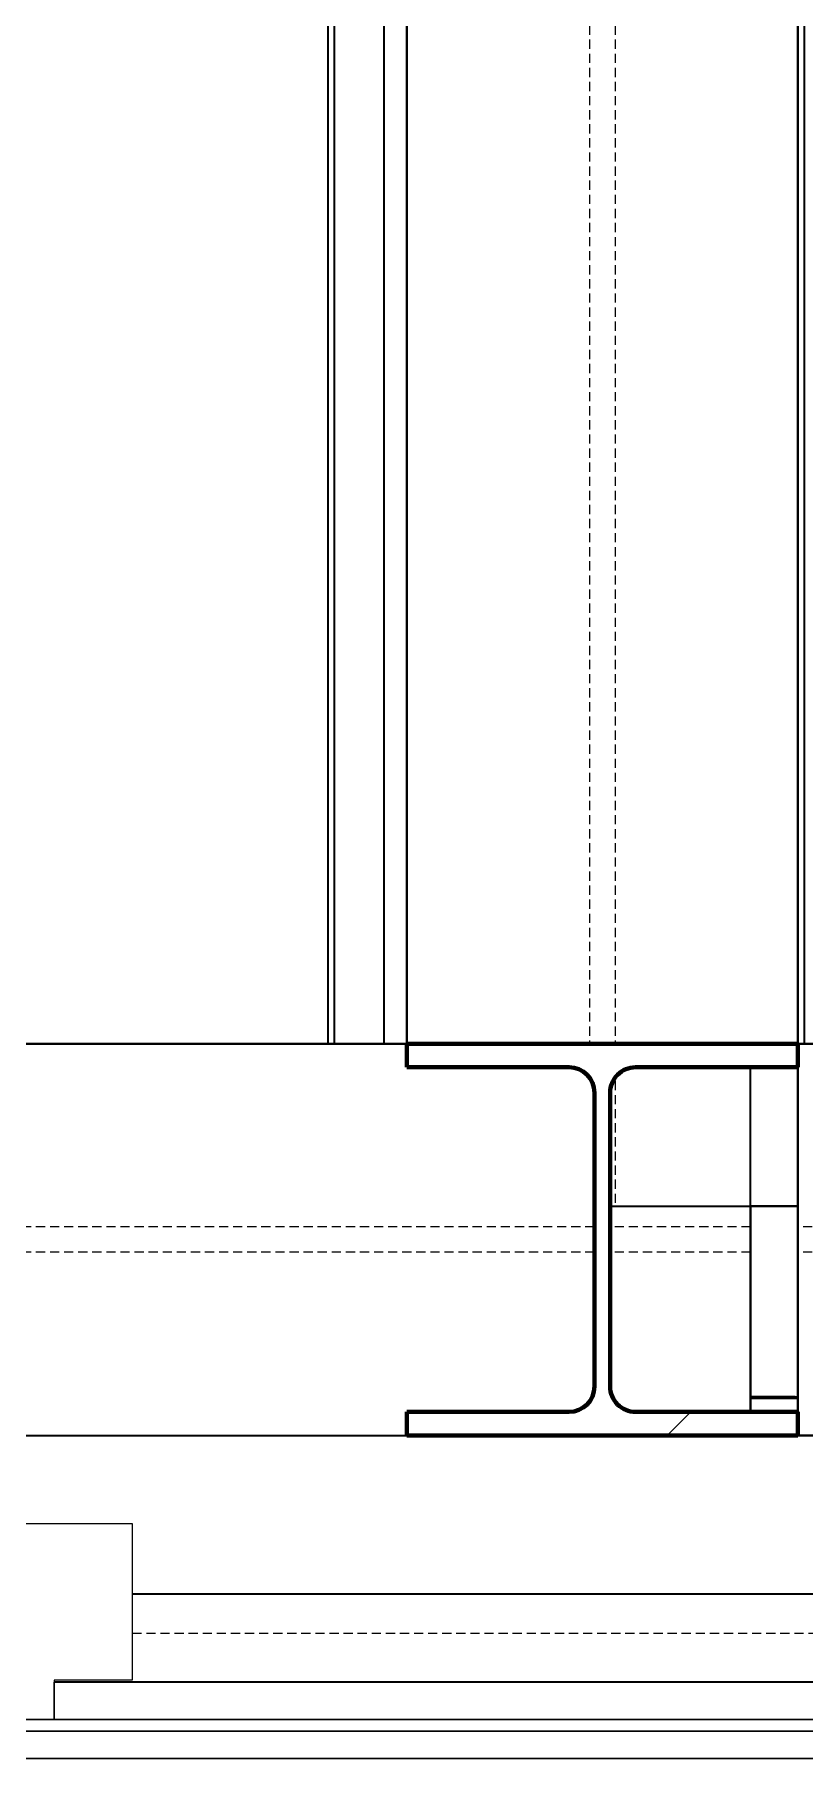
# Model space of a CAD drawing. Header units: millimetres. Extents: x -915437 to -840849, y -5243 to 29956.
# Drawn here: x -853137 to -852744, y 12687 to 13567 of the extents above; entities that cross this region are included whole.
import ezdxf

# ---------------------------------------------------------------- set-up
doc = ezdxf.new("R2010")
doc.units = ezdxf.units.MM
doc.linetypes.add('DPA_Hidden 100', pattern=[7.2, 4.7, -2.5])
for name, color, linetype, lineweight in [('A-GENM', 1, 'Continuous', 9), ('A-GLAZ-CURT', 2, 'Continuous', 9), ('A-GLAZ-CWMG', 2, 'Continuous', 35), ('A-ROOF', 2, 'Continuous', 35), ('I-WALL-E', 2, 'Continuous', 35), ('S-BEAM', 2, 'Continuous', 35), ('S-COLS', 6, 'Continuous', 70), ('S-COLS-E', 2, 'Continuous', 35)]:
    doc.layers.add(name, color=color, linetype=linetype, lineweight=lineweight)

# ---------------------------------------------------------------- blocks, each defined once
blk = doc.blocks.new('System Panel - DPA-AR_SP_Glass Panel 19mm-17713060-4211-01 ENLARGED ENTRANCE 1 GROUND LEVEL - REFLECTED CEILING PLAN')
at = {"layer": 'A-GLAZ-CURT'}
for p, q in [((-400.125, -9.5), (-400.125, 9.5)), ((-400.125, 9.5), (400.125, 9.5)), ((400.125, 9.5), (400.125, -9.5)), ((400.125, -9.5), (-400.125, -9.5))]:
    blk.add_line(p, q, dxfattribs=at)
blk = doc.blocks.new('H-Wide Flange-Column - H200x200x49_9-V67-4211-01 ENLARGED ENTRANCE 1 GROUND LEVEL - REFLECTED CEILING PLAN')
at = {"layer": 'S-COLS-E', "lineweight": 9}
h = blk.add_hatch(dxfattribs=at)
h.set_pattern_fill('FP_16', color=256, style=0, pattern_type=2)
h.set_pattern_definition([(225, (-852847.2, 12952.02), (251.44717, -251.44717), []), (225, (-852847.2, 12571.02), (251.44717, -251.44717), [])])
h.paths.add_polyline_path([(100, 100), (-100, 100), (-100, 88), (-17, 88), (-7.81, 84.19), (-4, 75), (-4, -75), (-7.81, -84.19), (-17, -88), (-100, -88), (-100, -100), (100, -100), (100, -88), (17, -88), (7.81, -84.19), (4, -75), (4, 75), (7.81, 84.19), (17, 88), (100, 88)])
at = {"layer": 'S-COLS'}
for p, q in [((-100, 100), (100, 100)), ((-100, 88), (-100, 100)), ((100, 100), (100, 88)), ((-17, 88), (-100, 88)), ((100, 88), (17, 88)), ((-4, -75), (-4, 75)), ((4, 75), (4, -75)), ((-100, -100), (-100, -88)), ((-100, -88), (-17, -88)), ((17, -88), (100, -88)), ((100, -88), (100, -100)), ((100, -100), (-100, -100))]:
    blk.add_line(p, q, dxfattribs=at)
for centre, start, end in [((-17, 75), 360, 90), ((17, 75), 90, 180), ((-17, -75), 270, 0), ((17, -75), 180, 270)]:
    blk.add_arc(centre, 13, start, end, dxfattribs=at)
blk = doc.blocks.new('H-Wide Flange Beams - H200x200x49_9-17713024-4211-01 ENLARGED ENTRANCE 1 GROUND LEVEL - REFLECTED CEILING PLAN')
at = {"layer": 'S-BEAM'}
for p, q in [((-596.1, 100), (-1196, 100)), ((-1196, 100), (-596.1, 100)), ((-1196, 100), (-596.1, 100)), ((-1196, 100), (1291, 100)), ((-1279, -4), (-1279, -100)), ((-1279, -100), (-1279, -75.81)), ((-1279, -75.81), (-1279, -100)), ((-1279, -100), (-1279, -75.81)), ((-1279, -100), (1291, -100)), ((-1279, -100), (1291, -100)), ((-1279, -100), (1291, -100)), ((-1279, -100), (1291, -100))]:
    blk.add_line(p, q, dxfattribs=at)
at = {"layer": 'S-BEAM', "linetype": 'DPA_Hidden 100', "lineweight": 9}
blk.add_line((-1214.96, -6.5), (-1279, -6.5), dxfattribs=at)
blk = doc.blocks.new('DPA_SQ_50x50x3_2 - SQ 50X50X3_2-17713026-4211-01 ENLARGED ENTRANCE 1 GROUND LEVEL - REFLECTED CEILING PLAN')
at = {"layer": 'S-BEAM'}
blk.add_line((1091.99, 25), (-1400.75, 25), dxfattribs=at)
blk = doc.blocks.new('H-Wide Flange Beams - H200x200x49_9-17713027-4211-01 ENLARGED ENTRANCE 1 GROUND LEVEL - REFLECTED CEILING PLAN')
at = {"layer": 'S-BEAM'}
for p, q in [((-1196, 100), (-1196, -100)), ((-1196, -100), (-1196, 100)), ((-1196, 100), (-1196, 17)), ((-1196, 17), (-1196, 100)), ((1304, 100), (-1196, 100)), ((-1196, 100), (1304, 100)), ((-1196, 100), (1304, 100)), ((-1196, 100), (1304, 100)), ((-1196, 17), (-1196, 4.44)), ((-1196, 4.44), (-1196, 17)), ((-1196, -17), (-1196, -4.44)), ((-1196, -4.44), (-1196, -17)), ((-1196, -100), (-1196, -17)), ((-1196, -17), (-1196, -100)), ((-1196, -100), (1304, -100)), ((-1196, -100), (1304, -100)), ((-1196, -100), (1304, -100)), ((-1196, -100), (1304, -100))]:
    blk.add_line(p, q, dxfattribs=at)
at = {"layer": 'S-BEAM', "linetype": 'DPA_Hidden 100', "lineweight": 9}
for p, q in [((1304, 6.5), (-1196, 6.5)), ((1304, -6.5), (-1196, -6.5))]:
    blk.add_line(p, q, dxfattribs=at)
blk = doc.blocks.new('Rectangular Mullion - DPA_AR_Glass Lift Rev B-17712988-4211-01 ENLARGED ENTRANCE 1 GROUND LEVEL - REFLECTED CEILING PLAN')
at = {"layer": 'A-GLAZ-CWMG', "lineweight": 9}
for p, q in [((50, 90.5), (-50, 90.5)), ((-50, 90.5), (-50, 10.5)), ((50, 10.5), (50, 90.5)), ((-50, 10.5), (-10, 10.5)), ((-10, 10.5), (-10, -9.5)), ((10, -9.5), (10, 10.5)), ((10, 10.5), (50, 10.5)), ((-10, -9.5), (10, -9.5))]:
    blk.add_line(p, q, dxfattribs=at)
blk = doc.blocks.new('DPA_SQ_50x50x3_2 - SQ 50X50X3_2-17713030-4211-01 ENLARGED ENTRANCE 1 GROUND LEVEL - REFLECTED CEILING PLAN')
at = {"layer": 'S-BEAM'}
for p, q in [((1588.48, -0.81), (1588.48, -23.5)), ((1588.48, -23.5), (1588.48, -0.81)), ((1588.48, -21.8), (1588.48, -0.81)), ((1588.48, -0.81), (1588.48, -21.8)), ((-1292.74, -25), (1588.48, -25)), ((1588.48, -23.5), (1588.48, -24.95))]:
    blk.add_line(p, q, dxfattribs=at)
blk = doc.blocks.new('L03_Flashing_8 - L03_Flashing_3-17719351-4211-01 ENLARGED ENTRANCE 1 GROUND LEVEL - REFLECTED CEILING PLAN')
at = {"layer": 'A-ROOF'}
for p, q in [((1191651.73, 575761.33), (1191651.73, 572899.34)), ((1191651.73, 572984.83), (1191651.73, 575680.84)), ((1191411.46, 573680.24), (1191411.46, 573080.34)), ((1191414.7, 573680.24), (1191414.7, 573080.34)), ((1191440.26, 573080.34), (1191440.26, 573680.24)), ((1191651.73, 572949.73), (1191651.73, 572971.71)), ((1191651.73, 572899.34), (1191627.54, 572899.34)), ((1191627.54, 572899.34), (1191651.73, 572899.34))]:
    blk.add_line(p, q, dxfattribs=at)
blk = doc.blocks.new('Structural Framing 33 - Structural Framing 1-17719402-4211-01 ENLARGED ENTRANCE 1 GROUND LEVEL - REFLECTED CEILING PLAN')
at = {"layer": 'S-BEAM'}
for p, q in [((1191651.73, 572819.1), (1191627.54, 572819.1)), ((1191651.73, 572819.1), (1191627.54, 572819.1)), ((1191962.22, 572719.1), (1191311.48, 572719.1))]:
    blk.add_line(p, q, dxfattribs=at)
blk = doc.blocks.new('Structural Framing 35 - Structural Framing 1-17719428-4211-01 ENLARGED ENTRANCE 1 GROUND LEVEL - REFLECTED CEILING PLAN')
at = {"layer": 'S-BEAM'}
for p in [(1191627.54, 572899.72), (1191651.73, 572899.73)]:
    blk.add_line(p, (1191646.77, 572899.72), dxfattribs=at)
blk = doc.blocks.new('H-Wide Flange Beams - H200x200x49_9-17713034-4211-01 ENLARGED ENTRANCE 1 GROUND LEVEL - REFLECTED CEILING PLAN')
at = {"layer": 'S-BEAM'}
for p, q in [((-871.98, 100), (-871.98, -100)), ((-871.98, -100), (-871.98, 100)), ((-871.98, 100), (-871.98, 17)), ((-871.98, 17), (-871.98, 100)), ((-461.48, 100), (-871.98, 100)), ((-871.98, 100), (-461.48, 100)), ((-871.98, 100), (-461.48, 100)), ((-871.98, 100), (-461.48, 100)), ((-871.98, 17), (-871.98, 4.44)), ((-871.98, 4.44), (-871.98, 17)), ((-871.98, -17), (-871.98, -4.44)), ((-871.98, -4.44), (-871.98, -17)), ((-871.98, -100), (-871.98, -17)), ((-871.98, -17), (-871.98, -100)), ((-871.98, -100), (-461.48, -100)), ((-871.98, -100), (-461.48, -100)), ((-871.98, -100), (-461.48, -100)), ((-871.98, -100), (-461.48, -100))]:
    blk.add_line(p, q, dxfattribs=at)
at = {"layer": 'S-BEAM', "linetype": 'DPA_Hidden 100', "lineweight": 9}
for p, q in [((-461.48, 6.5), (-871.98, 6.5)), ((-461.48, -6.5), (-871.98, -6.5))]:
    blk.add_line(p, q, dxfattribs=at)
blk = doc.blocks.new('DPA_SQ_50x50x3_2 - SQ 50X50X3_2-V70-4211-01 ENLARGED ENTRANCE 1 GROUND LEVEL - REFLECTED CEILING PLAN')
at = {"layer": 'S-BEAM'}
blk.add_line((-1408.25, -25), (1088.99, -25), dxfattribs=at)
blk = doc.blocks.new('DPA_SQ_50x50x3_2 - SQ 50X50X3_2-V72-4211-01 ENLARGED ENTRANCE 1 GROUND LEVEL - REFLECTED CEILING PLAN')
at = {"layer": 'S-BEAM'}
blk.add_line((-1272.74, -25), (1588.48, -25), dxfattribs=at)
blk = doc.blocks.new('H-Wide Flange Beams - H200x200x49_9-17713035-4211-01 ENLARGED ENTRANCE 1 GROUND LEVEL - REFLECTED CEILING PLAN')
at = {"layer": 'S-BEAM'}
for p, q in [((2537.88, 100), (-660.5, 100)), ((-660.5, 100), (2537.88, 100)), ((-660.5, 100), (2537.88, 100)), ((-660.5, 100), (2537.88, 100)), ((-660.5, -100), (2537.88, -100)), ((-660.5, -100), (2537.88, -100)), ((-660.5, -100), (2537.88, -100)), ((-660.5, -100), (2537.88, -100))]:
    blk.add_line(p, q, dxfattribs=at)
at = {"layer": 'S-BEAM', "linetype": 'DPA_Hidden 100', "lineweight": 9}
for p, q in [((2534.5, 6.5), (-660.5, 6.5)), ((2534.5, -6.5), (-660.5, -6.5))]:
    blk.add_line(p, q, dxfattribs=at)
blk = doc.blocks.new('H-Wide Flange Beams - H200x200x49_9-17713036-4211-01 ENLARGED ENTRANCE 1 GROUND LEVEL - REFLECTED CEILING PLAN')
at = {"layer": 'S-BEAM'}
for p, q in [((-736.5, 100), (2537.88, 100)), ((2362.07, 100), (1177.07, 100)), ((1177.07, 100), (2362.07, 100)), ((1177.07, 100), (2362.07, 100)), ((2537.88, -88), (2537.88, 88)), ((2537.88, 17), (2537.88, 4.44)), ((2537.88, 4.44), (2537.88, 17)), ((2537.88, 17), (2537.88, -88)), ((2537.88, -17), (2537.88, -4.44)), ((2537.88, -4.44), (2537.88, -17)), ((2537.88, -88), (2537.88, -17)), ((2537.88, -17), (2537.88, -88)), ((-736.5, -100), (2537.88, -100)), ((-736.5, -100), (2537.88, -100)), ((-736.5, -100), (2537.88, -100)), ((-736.5, -100), (2537.88, -100))]:
    blk.add_line(p, q, dxfattribs=at)
at = {"layer": 'S-BEAM', "linetype": 'DPA_Hidden 100', "lineweight": 9}
for p, q in [((2537.88, 6.5), (2466.07, 6.5)), ((2537.88, -6.5), (2466.07, -6.5))]:
    blk.add_line(p, q, dxfattribs=at)
blk = doc.blocks.new('DPA_SQ_50x50x3_2 - SQ 50X50X3_2-V78-4211-01 ENLARGED ENTRANCE 1 GROUND LEVEL - REFLECTED CEILING PLAN')
at = {"layer": 'S-BEAM'}
blk.add_line((1688.49, 25), (897.74, 25), dxfattribs=at)
at = {"layer": 'S-BEAM', "linetype": 'DPA_Hidden 100', "lineweight": 9}
blk.add_line((937.74, 0), (1688.49, 0), dxfattribs=at)

msp = doc.modelspace()

# ---------------------------------------------------------------- linework, layer by layer
at = {"layer": 'A-GENM'}
for p, q in [((-852317.69, 12707.02), (-856397.19, 12707.02)), ((-856397.19, 12707.02), (-852317.69, 12707.02)), ((-852311.69, 12701.02), (-854355.54, 12701.02)), ((-854355.54, 12701.02), (-852311.69, 12701.02)), ((-852297.69, 12687.02), (-854355.54, 12687.02)), ((-854355.54, 12687.02), (-852297.69, 12687.02))]:
    msp.add_line(p, q, dxfattribs=at)
at = {"layer": 'I-WALL-E'}
for p, q in [((-852747.19, 12852.02), (-852747.19, 12872.02)), ((-852747.19, 12872.02), (-852747.19, 12852.02)), ((-852747.19, 12852.02), (-852435.19, 12852.02)), ((-852435.19, 12852.02), (-852747.19, 12852.02))]:
    msp.add_line(p, q, dxfattribs=at)

# ---------------------------------------------------------------- block references
at = {"layer": 'A-GLAZ-CURT', "rotation": 180}
msp.add_blockref('System Panel - DPA-AR_SP_Glass Panel 19mm-17713060-4211-01 ENLARGED ENTRANCE 1 GROUND LEVEL - REFLECTED CEILING PLAN', (-852727.31, 12716.52), dxfattribs=at)
at = {"layer": 'A-GLAZ-CWMG', "extrusion": (0, 0, -1)}
msp.add_blockref('Rectangular Mullion - DPA_AR_Glass Lift Rev B-17712988-4211-01 ENLARGED ENTRANCE 1 GROUND LEVEL - REFLECTED CEILING PLAN', (853137.44, 12716.52), dxfattribs=at)
at = {"layer": 'A-ROOF'}
msp.add_blockref('L03_Flashing_8 - L03_Flashing_3-17719351-4211-01 ENLARGED ENTRANCE 1 GROUND LEVEL - REFLECTED CEILING PLAN', (-2044398.92, -560028.32), dxfattribs=at)
at = {"layer": 'S-BEAM', "extrusion": (0, 0, -1)}
for name, p, rotation in [('DPA_SQ_50x50x3_2 - SQ 50X50X3_2-17713030-4211-01 ENLARGED ENTRANCE 1 GROUND LEVEL - REFLECTED CEILING PLAN', (852772.19, 14460.27), 269.9999999999943), ('DPA_SQ_50x50x3_2 - SQ 50X50X3_2-V72-4211-01 ENLARGED ENTRANCE 1 GROUND LEVEL - REFLECTED CEILING PLAN', (852772.19, 14460.27), 269.9999999999943), ('DPA_SQ_50x50x3_2 - SQ 50X50X3_2-17713026-4211-01 ENLARGED ENTRANCE 1 GROUND LEVEL - REFLECTED CEILING PLAN', (852772.19, 14460.27), 89.99999999999554), ('DPA_SQ_50x50x3_2 - SQ 50X50X3_2-V70-4211-01 ENLARGED ENTRANCE 1 GROUND LEVEL - REFLECTED CEILING PLAN', (852718.83, 14460.27), 89.99999999999554), ('DPA_SQ_50x50x3_2 - SQ 50X50X3_2-V78-4211-01 ENLARGED ENTRANCE 1 GROUND LEVEL - REFLECTED CEILING PLAN', (854025.18, 12751.02), 180)]:
    msp.add_blockref(name, p, dxfattribs=dict(at, rotation=rotation))
at = {"layer": 'S-BEAM', "rotation": 90.00000000000026}
for name in ['H-Wide Flange Beams - H200x200x49_9-17713027-4211-01 ENLARGED ENTRANCE 1 GROUND LEVEL - REFLECTED CEILING PLAN', 'H-Wide Flange Beams - H200x200x49_9-17713024-4211-01 ENLARGED ENTRANCE 1 GROUND LEVEL - REFLECTED CEILING PLAN']:
    msp.add_blockref(name, (-852847.19, 14248.02), dxfattribs=at)
at = {"layer": 'S-BEAM'}
for name, p in [('H-Wide Flange Beams - H200x200x49_9-17713035-4211-01 ENLARGED ENTRANCE 1 GROUND LEVEL - REFLECTED CEILING PLAN', (-855385.69, 12952.02)), ('H-Wide Flange Beams - H200x200x49_9-17713036-4211-01 ENLARGED ENTRANCE 1 GROUND LEVEL - REFLECTED CEILING PLAN', (-855309.26, 12952.02)), ('H-Wide Flange Beams - H200x200x49_9-17713034-4211-01 ENLARGED ENTRANCE 1 GROUND LEVEL - REFLECTED CEILING PLAN', (-851875.21, 12952.02)), ('Structural Framing 35 - Structural Framing 1-17719428-4211-01 ENLARGED ENTRANCE 1 GROUND LEVEL - REFLECTED CEILING PLAN', (-2044398.92, -560028.32)), ('Structural Framing 33 - Structural Framing 1-17719402-4211-01 ENLARGED ENTRANCE 1 GROUND LEVEL - REFLECTED CEILING PLAN', (-2044398.92, -559948.08))]:
    msp.add_blockref(name, p, dxfattribs=at)
at = {"layer": 'S-COLS-E', "rotation": 180}
msp.add_blockref('H-Wide Flange-Column - H200x200x49_9-V67-4211-01 ENLARGED ENTRANCE 1 GROUND LEVEL - REFLECTED CEILING PLAN', (-852847.19, 12952.02), dxfattribs=at)

doc.saveas('drawing.dxf')
